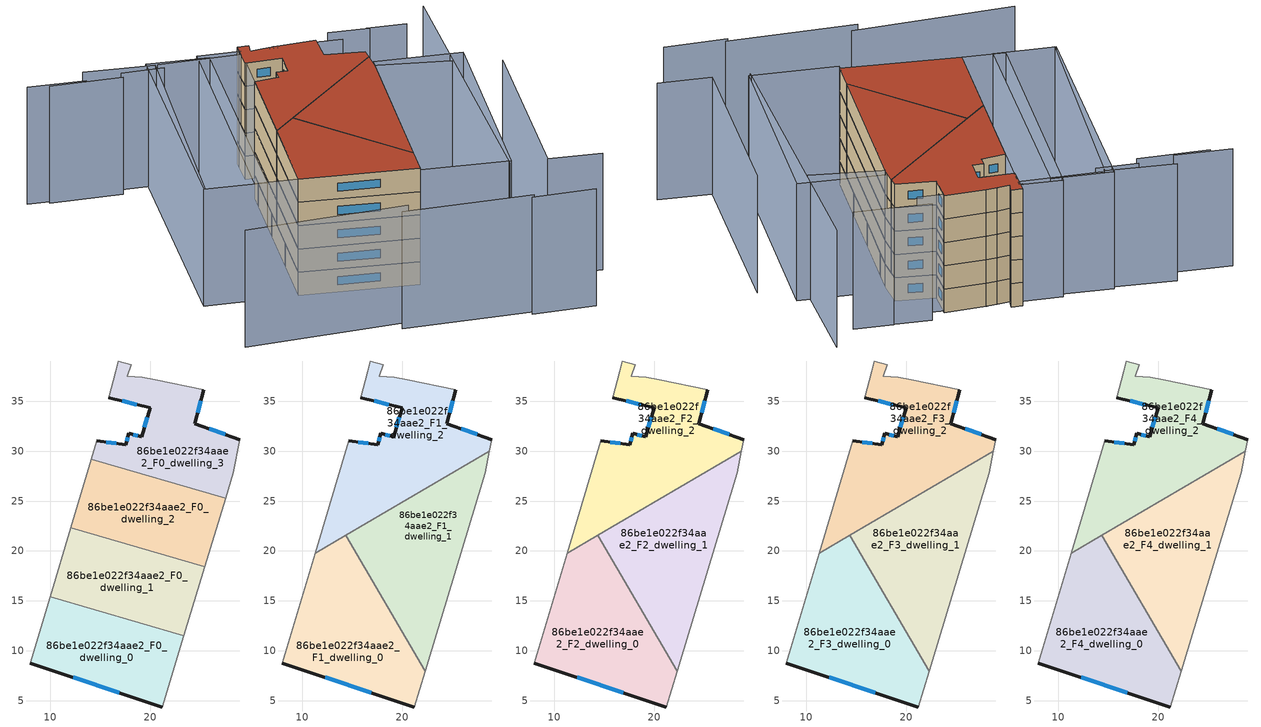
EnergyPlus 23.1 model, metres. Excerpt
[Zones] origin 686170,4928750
86be1e022f34aae2_F0_dwelling_0
 floor ground (EU_floor_Construction): 23.38,11.5 21.22,4.35 7.99,8.74 9.98,15.4 z0
 wall outside (EU_wall_Construction): 7.99,8.74 21.22,4.35 z0:3
 wall adiabatic (EU_wall_Construction): 9.98,15.4 7.99,8.74 / 21.22,4.35 23.38,11.5 z0:3
 wall to 86be1e022f34aae2_F0_dwelling_1 (EU_wall_Construction): 23.38,11.5 9.98,15.4 z0:3
 window (EU_Window_Construction): 12.29,7.31 16.92,5.78 z0.98:2.02
86be1e022f34aae2_F0_dwelling_1
 floor ground (EU_floor_Construction): 25.47,18.4 23.38,11.5 9.98,15.4 12.04,22.3 z0
 wall adiabatic (EU_wall_Construction): 12.04,22.3 9.98,15.4 / 23.38,11.5 25.47,18.4 z0:3
 wall to 86be1e022f34aae2_F0_dwelling_2 (EU_wall_Construction): 25.47,18.4 12.04,22.3 z0:3
86be1e022f34aae2_F0_dwelling_2
 floor ground (EU_floor_Construction): 27.55,25.28 25.47,18.4 12.04,22.3 14.1,29.19 z0
 wall adiabatic (EU_wall_Construction): 14.1,29.19 12.04,22.3 / 25.47,18.4 27.55,25.28 z0:3
 wall to 86be1e022f34aae2_F0_dwelling_3 (EU_wall_Construction): 27.55,25.28 14.1,29.19 z0:3
86be1e022f34aae2_F0_dwelling_3
 floor ground (EU_floor_Construction): 25.36,36.17 24.48,32.77 28.96,31.15 28.32,27.82 27.55,25.28 14.1,29.19 14.65,31.03 17.53,30.65 17.87,31.78 19.14,31.46 20,34.34 15.83,35.38 16.53,38.02 16.81,39.04 18.11,38.69 17.7,37.53 19.18,37.4 20.5,37.19 z0
 wall outside (EU_wall_Construction): 15.83,35.38 20,34.34 19.14,31.46 17.87,31.78 17.53,30.65 14.65,31.03 / 28.96,31.15 24.48,32.77 25.36,36.17 z0:3
 wall adiabatic (EU_wall_Construction): 25.36,36.17 20.5,37.19 19.18,37.4 17.7,37.53 18.11,38.69 16.81,39.04 16.53,38.02 15.83,35.38 / 27.55,25.28 28.32,27.82 28.96,31.15 / 14.65,31.03 14.1,29.19 z0:3
 window (EU_Window_Construction): 18.73,31.56 18.28,31.67 / 19.72,33.4 19.42,32.4 / 17.19,35.04 18.64,34.68 / 24.77,33.88 25.07,35.06 / 27.5,31.68 25.94,32.24 / 16.59,30.78 15.58,30.91 / 17.76,31.41 17.64,31.02 z0.98:2.02
86be1e022f34aae2_F1_dwelling_0
 floor to 86be1e022f34aae2_F0_dwelling_0 (EU_floor_Construction): 19.55,12.62 22.3,7.92 21.22,4.35 7.99,8.74 9.98,15.4 z3
 floor to 86be1e022f34aae2_F0_dwelling_1 (EU_floor_Construction): 14.33,21.56 19.55,12.62 9.98,15.4 11.29,19.79 z3
 wall outside (EU_wall_Construction): 7.99,8.74 21.22,4.35 z3:6
 wall adiabatic (EU_wall_Construction): 11.29,19.79 7.99,8.74 / 21.22,4.35 22.3,7.92 z3:6
 wall to 86be1e022f34aae2_F1_dwelling_1 (EU_wall_Construction): 22.3,7.92 14.33,21.56 z3:6
 wall to 86be1e022f34aae2_F1_dwelling_2 (EU_wall_Construction): 14.33,21.56 11.29,19.79 z3:6
 window (EU_Window_Construction): 12.29,7.31 16.92,5.78 z3.98:5.02
86be1e022f34aae2_F1_dwelling_1
 floor to 86be1e022f34aae2_F0_dwelling_1 (EU_floor_Construction): 25.47,18.4 23.38,11.5 19.55,12.62 14.33,21.56 14.42,21.61 z3
 floor to 86be1e022f34aae2_F0_dwelling_0 (EU_floor_Construction): 23.38,11.5 22.3,7.92 19.55,12.62 z3
 floor to 86be1e022f34aae2_F0_dwelling_2 (EU_floor_Construction): 27.55,25.28 25.47,18.4 14.42,21.61 22.98,26.61 z3
 floor to 86be1e022f34aae2_F0_dwelling_3 (EU_floor_Construction): 28.73,29.97 28.32,27.82 27.55,25.28 22.98,26.61 z3
 wall adiabatic (EU_wall_Construction): 22.3,7.92 28.32,27.82 28.73,29.97 z3:6
 wall to 86be1e022f34aae2_F1_dwelling_2 (EU_wall_Construction): 28.73,29.97 14.33,21.56 z3:6
86be1e022f34aae2_F1_dwelling_2
 floor to 86be1e022f34aae2_F0_dwelling_2 (EU_floor_Construction): 22.98,26.61 14.42,21.61 12.04,22.3 14.1,29.19 z3
 floor to 86be1e022f34aae2_F0_dwelling_3 (EU_floor_Construction): 25.36,36.17 24.48,32.77 28.96,31.15 28.73,29.97 22.98,26.61 14.1,29.19 14.65,31.03 17.53,30.65 17.87,31.78 19.14,31.46 20,34.34 15.83,35.38 16.53,38.02 16.81,39.04 18.11,38.69 17.7,37.53 19.18,37.4 20.5,37.19 z3
 floor to 86be1e022f34aae2_F0_dwelling_1 (EU_floor_Construction): 14.42,21.61 11.29,19.79 12.04,22.3 z3
 wall outside (EU_wall_Construction): 15.83,35.38 20,34.34 19.14,31.46 17.87,31.78 17.53,30.65 14.65,31.03 / 28.96,31.15 24.48,32.77 25.36,36.17 z3:6
 wall adiabatic (EU_wall_Construction): 25.36,36.17 20.5,37.19 19.18,37.4 17.7,37.53 18.11,38.69 16.81,39.04 16.53,38.02 15.83,35.38 / 28.73,29.97 28.96,31.15 / 14.65,31.03 11.29,19.79 z3:6
 window (EU_Window_Construction): 18.73,31.56 18.28,31.67 / 19.72,33.4 19.42,32.4 / 17.19,35.04 18.64,34.68 / 24.77,33.88 25.07,35.06 / 27.5,31.68 25.94,32.24 / 16.59,30.78 15.58,30.91 / 17.76,31.41 17.64,31.02 z3.98:5.02
86be1e022f34aae2_F2_dwelling_0
 floor to 86be1e022f34aae2_F1_dwelling_0 (EU_floor_Construction): 14.33,21.56 22.3,7.92 21.22,4.35 7.99,8.74 11.29,19.79 z6
 wall outside (EU_wall_Construction): 7.99,8.74 21.22,4.35 z6:9
 wall adiabatic (EU_wall_Construction): 11.29,19.79 7.99,8.74 / 21.22,4.35 22.3,7.92 z6:9
 wall to 86be1e022f34aae2_F2_dwelling_1 (EU_wall_Construction): 22.3,7.92 14.33,21.56 z6:9
 wall to 86be1e022f34aae2_F2_dwelling_2 (EU_wall_Construction): 14.33,21.56 11.29,19.79 z6:9
 window (EU_Window_Construction): 12.29,7.31 16.92,5.78 z6.98:8.02
86be1e022f34aae2_F2_dwelling_1
 floor to 86be1e022f34aae2_F1_dwelling_1 (EU_floor_Construction): 28.73,29.97 28.32,27.82 22.3,7.92 14.33,21.56 z6
 wall adiabatic (EU_wall_Construction): 22.3,7.92 28.32,27.82 28.73,29.97 z6:9
 wall to 86be1e022f34aae2_F2_dwelling_2 (EU_wall_Construction): 28.73,29.97 14.33,21.56 z6:9
86be1e022f34aae2_F2_dwelling_2
 floor to 86be1e022f34aae2_F1_dwelling_2 (EU_floor_Construction): 25.36,36.17 24.48,32.77 28.96,31.15 28.73,29.97 11.29,19.79 14.65,31.03 17.53,30.65 17.87,31.78 19.14,31.46 20,34.34 15.83,35.38 16.53,38.02 16.81,39.04 18.11,38.69 17.7,37.53 19.18,37.4 20.5,37.19 z6
 wall outside (EU_wall_Construction): 15.83,35.38 20,34.34 19.14,31.46 17.87,31.78 17.53,30.65 14.65,31.03 / 28.96,31.15 24.48,32.77 25.36,36.17 z6:9
 wall adiabatic (EU_wall_Construction): 25.36,36.17 20.5,37.19 19.18,37.4 17.7,37.53 18.11,38.69 16.81,39.04 16.53,38.02 15.83,35.38 / 28.73,29.97 28.96,31.15 / 14.65,31.03 11.29,19.79 z6:9
 window (EU_Window_Construction): 18.73,31.56 18.28,31.67 / 19.72,33.4 19.42,32.4 / 17.19,35.04 18.64,34.68 / 24.77,33.88 25.07,35.06 / 27.5,31.68 25.94,32.24 / 16.59,30.78 15.58,30.91 / 17.76,31.41 17.64,31.02 z6.98:8.02
86be1e022f34aae2_F3_dwelling_0
 floor to 86be1e022f34aae2_F2_dwelling_0 (EU_floor_Construction): 14.33,21.56 22.3,7.92 21.22,4.35 7.99,8.74 11.29,19.79 z9
 wall outside (EU_wall_Construction): 7.99,8.74 21.22,4.35 z9:12
 wall adiabatic (EU_wall_Construction): 11.29,19.79 7.99,8.74 / 21.22,4.35 22.3,7.92 z9:12
 wall to 86be1e022f34aae2_F3_dwelling_1 (EU_wall_Construction): 22.3,7.92 14.33,21.56 z9:12
 wall to 86be1e022f34aae2_F3_dwelling_2 (EU_wall_Construction): 14.33,21.56 11.29,19.79 z9:12
 window (EU_Window_Construction): 12.29,7.31 16.92,5.78 z9.98:11.02
86be1e022f34aae2_F3_dwelling_1
 floor to 86be1e022f34aae2_F2_dwelling_1 (EU_floor_Construction): 28.73,29.97 28.32,27.82 22.3,7.92 14.33,21.56 z9
 wall adiabatic (EU_wall_Construction): 22.3,7.92 28.32,27.82 28.73,29.97 z9:12
 wall to 86be1e022f34aae2_F3_dwelling_2 (EU_wall_Construction): 28.73,29.97 14.33,21.56 z9:12
86be1e022f34aae2_F3_dwelling_2
 floor to 86be1e022f34aae2_F2_dwelling_2 (EU_floor_Construction): 25.36,36.17 24.48,32.77 28.96,31.15 28.73,29.97 11.29,19.79 14.65,31.03 17.53,30.65 17.87,31.78 19.14,31.46 20,34.34 15.83,35.38 16.53,38.02 16.81,39.04 18.11,38.69 17.7,37.53 19.18,37.4 20.5,37.19 z9
 wall outside (EU_wall_Construction): 15.83,35.38 20,34.34 19.14,31.46 17.87,31.78 17.53,30.65 14.65,31.03 / 28.96,31.15 24.48,32.77 25.36,36.17 z9:12
 wall adiabatic (EU_wall_Construction): 25.36,36.17 20.5,37.19 19.18,37.4 17.7,37.53 18.11,38.69 16.81,39.04 16.53,38.02 15.83,35.38 / 28.73,29.97 28.96,31.15 / 14.65,31.03 11.29,19.79 z9:12
 window (EU_Window_Construction): 18.73,31.56 18.28,31.67 / 19.72,33.4 19.42,32.4 / 17.19,35.04 18.64,34.68 / 24.77,33.88 25.07,35.06 / 27.5,31.68 25.94,32.24 / 16.59,30.78 15.58,30.91 / 17.76,31.41 17.64,31.02 z9.98:11.02
86be1e022f34aae2_F4_dwelling_0
 floor to 86be1e022f34aae2_F3_dwelling_0 (EU_floor_Construction): 14.33,21.56 22.3,7.92 21.22,4.35 7.99,8.74 11.29,19.79 z12
 wall outside (EU_wall_Construction): 7.99,8.74 21.22,4.35 z12:15
 wall adiabatic (EU_wall_Construction): 11.29,19.79 7.99,8.74 / 21.22,4.35 22.3,7.92 z12:15
 wall to 86be1e022f34aae2_F4_dwelling_1 (EU_wall_Construction): 22.3,7.92 14.33,21.56 z12:15
 wall to 86be1e022f34aae2_F4_dwelling_2 (EU_wall_Construction): 14.33,21.56 11.29,19.79 z12:15
 window (EU_Window_Construction): 12.29,7.31 16.92,5.78 z12.98:14.02
 roof outside (EU_roof_Construction): 21.22,4.35 22.3,7.92 14.33,21.56 11.29,19.79 7.99,8.74 z15
86be1e022f34aae2_F4_dwelling_1
 floor to 86be1e022f34aae2_F3_dwelling_1 (EU_floor_Construction): 28.73,29.97 28.32,27.82 22.3,7.92 14.33,21.56 z12
 wall adiabatic (EU_wall_Construction): 22.3,7.92 28.32,27.82 28.73,29.97 z12:15
 wall to 86be1e022f34aae2_F4_dwelling_2 (EU_wall_Construction): 28.73,29.97 14.33,21.56 z12:15
 roof outside (EU_roof_Construction): 22.3,7.92 28.32,27.82 28.73,29.97 14.33,21.56 z15
86be1e022f34aae2_F4_dwelling_2
 floor to 86be1e022f34aae2_F3_dwelling_2 (EU_floor_Construction): 25.36,36.17 24.48,32.77 28.96,31.15 28.73,29.97 11.29,19.79 14.65,31.03 17.53,30.65 17.87,31.78 19.14,31.46 20,34.34 15.83,35.38 16.53,38.02 16.81,39.04 18.11,38.69 17.7,37.53 19.18,37.4 20.5,37.19 z12
 wall outside (EU_wall_Construction): 15.83,35.38 20,34.34 19.14,31.46 17.87,31.78 17.53,30.65 14.65,31.03 / 28.96,31.15 24.48,32.77 25.36,36.17 z12:15
 wall adiabatic (EU_wall_Construction): 25.36,36.17 20.5,37.19 19.18,37.4 17.7,37.53 18.11,38.69 16.81,39.04 16.53,38.02 15.83,35.38 / 28.73,29.97 28.96,31.15 / 14.65,31.03 11.29,19.79 z12:15
 window (EU_Window_Construction): 18.73,31.56 18.28,31.67 / 19.72,33.4 19.42,32.4 / 17.19,35.04 18.64,34.68 / 24.77,33.88 25.07,35.06 / 27.5,31.68 25.94,32.24 / 16.59,30.78 15.58,30.91 / 17.76,31.41 17.64,31.02 z12.98:14.02
 roof outside (EU_roof_Construction): 28.73,29.97 28.96,31.15 24.48,32.77 25.36,36.17 20.5,37.19 19.18,37.4 17.7,37.53 18.11,38.69 16.81,39.04 16.53,38.02 15.83,35.38 20,34.34 19.14,31.46 17.87,31.78 17.53,30.65 14.65,31.03 11.29,19.79 z15
shading: 28.99,-7.68 36.24,-9.47 / 14.55,-3.66 29.5,-7.3 / -3.03,1.15 15.84,-2.61 / 40.94,-2.5 34.86,-0.71 / 34.86,-0.71 41.53,21.92 / 30.7,0.61 39.84,37.36 / -1.23,42.3 6.68,39.76 / 6.68,39.76 -2.33,11.7 / -8.39,42.26 -1.85,40.38 / 36.51,24.58 27.73,28.05 / 36.18,34.58 31.68,35.89 / 32.06,35.74 27.42,37.1 / 28.17,34.96 20.41,37.22 / 20.74,36.7 16.2,37.94 / 16.55,37.32 7.02,39.78 / 7.33,38.79 2.46,40.03 / 2.21,39.07 -6.05,41.19 / 21.1,3.94 28.59,28.7 / 28.59,28.7 38.54,25.69 / 38.54,25.69 31.05,0.93 / 31.05,0.93 21.1,3.94 / 16.72,37.96 7.99,8.74 / 7.99,8.74 3.13,10.19 / 3.13,10.19 11.86,39.42 / 11.86,39.42 16.72,37.96 / -2.5,11.75 5.9,40.49 / 5.9,40.49 12.92,38.43 / 12.92,38.43 4.52,9.7 / 4.52,9.7 -2.5,11.75 z0:15
[Building]
EU S2 Campaign: North Axis=0; Terrain=City; Solar Distribution=FullExterior
[Site:Location]
Bologna: Latitude=44.5; Longitude=11.25; Time Zone=1; Elevation=37
[SizingPeriod:WeatherFileDays]
AnnualSizingPeriod: Begin Month=1; Begin Day of Month=1; End Month=12; End Day of Month=31; Day of Week for Start Day=Monday; Use Weather File Daylight Saving Period=No; Use Weather File Rain and Snow Indicators=No
[MATERIAL]
EU_InternalMass_Material: Roughness=MediumRough; Thickness=0.1; Conductivity=1; Density=1800; Specific Heat=900; Thermal Absorptance=0.9; Solar Absorptance=0.7; Visible Absorptance=0.7
[MATERIAL:NOMASS] Roughness=MediumRough; Thermal Absorptance=0.9; Solar Absorptance=0.7; Visible Absorptance=0.7
Name | Thermal Resistance
EU_wall_NoMass | 0.905828
EU_roof_NoMass | 0.37593
EU_floor_NoMass | 0.67114
[WINDOWMATERIAL:SIMPLEGLAZINGSYSTEM]
EU_Window_SimpleGlazing: UFactor=4.52486; Solar Heat Gain Coefficient=0.85; Visible Transmittance=0.85
[CONSTRUCTION]
EU_wall_Construction: EU_wall_NoMass
EU_roof_Construction: EU_roof_NoMass
EU_floor_Construction: EU_floor_NoMass
EU_InternalMass_Construction: EU_InternalMass_Material
EU_Window_Construction: EU_Window_SimpleGlazing
[ZONE] Type=1; Multiplier=1; Ceiling Height=autocalculate; Floor Area=autocalculate; Part of Total Floor Area=Yes
Name | Volume
86be1e022f34aae2_F0_dwelling_0 | 301.822
86be1e022f34aae2_F1_dwelling_0; 86be1e022f34aae2_F2_dwelling_0; 86be1e022f34aae2_F3_dwelling_0; 86be1e022f34aae2_F4_dwelling_0 | 402.448
86be1e022f34aae2_F0_dwelling_1; 86be1e022f34aae2_F0_dwelling_2 | 301.83
86be1e022f34aae2_F1_dwelling_1; 86be1e022f34aae2_F2_dwelling_1; 86be1e022f34aae2_F3_dwelling_1; 86be1e022f34aae2_F4_dwelling_1 | 402.407
86be1e022f34aae2_F1_dwelling_2; 86be1e022f34aae2_F2_dwelling_2; 86be1e022f34aae2_F3_dwelling_2; 86be1e022f34aae2_F4_dwelling_2 | 402.454
86be1e022f34aae2_F0_dwelling_3 | 301.824
[INTERNALMASS] Construction=EU_InternalMass_Construction
Name | Zone or ZoneList | Surface Area
86be1e022f34aae2_F0_dwelling_0_EU_InternalMass | 86be1e022f34aae2_F0_dwelling_0 | 100.607
86be1e022f34aae2_F0_dwelling_1_EU_InternalMass | 86be1e022f34aae2_F0_dwelling_1 | 100.61
86be1e022f34aae2_F0_dwelling_2_EU_InternalMass | 86be1e022f34aae2_F0_dwelling_2 | 100.61
86be1e022f34aae2_F0_dwelling_3_EU_InternalMass | 86be1e022f34aae2_F0_dwelling_3 | 100.608
86be1e022f34aae2_F1_dwelling_0_EU_InternalMass | 86be1e022f34aae2_F1_dwelling_0 | 134.151
86be1e022f34aae2_F1_dwelling_1_EU_InternalMass | 86be1e022f34aae2_F1_dwelling_1 | 134.138
86be1e022f34aae2_F1_dwelling_2_EU_InternalMass | 86be1e022f34aae2_F1_dwelling_2 | 134.151
86be1e022f34aae2_F2_dwelling_0_EU_InternalMass | 86be1e022f34aae2_F2_dwelling_0 | 134.151
86be1e022f34aae2_F2_dwelling_1_EU_InternalMass | 86be1e022f34aae2_F2_dwelling_1 | 134.138
86be1e022f34aae2_F2_dwelling_2_EU_InternalMass | 86be1e022f34aae2_F2_dwelling_2 | 134.151
86be1e022f34aae2_F3_dwelling_0_EU_InternalMass | 86be1e022f34aae2_F3_dwelling_0 | 134.151
86be1e022f34aae2_F3_dwelling_1_EU_InternalMass | 86be1e022f34aae2_F3_dwelling_1 | 134.138
86be1e022f34aae2_F3_dwelling_2_EU_InternalMass | 86be1e022f34aae2_F3_dwelling_2 | 134.151
86be1e022f34aae2_F4_dwelling_0_EU_InternalMass | 86be1e022f34aae2_F4_dwelling_0 | 134.151
86be1e022f34aae2_F4_dwelling_1_EU_InternalMass | 86be1e022f34aae2_F4_dwelling_1 | 134.138
86be1e022f34aae2_F4_dwelling_2_EU_InternalMass | 86be1e022f34aae2_F4_dwelling_2 | 134.151
[OTHEREQUIPMENT] Fuel Type=Electricity; Design Level Calculation Method=Watts/Area; Power per Zone Floor Area=1; Fraction Latent=0; Fraction Radiant=0; Fraction Lost=0; Carbon Dioxide Generation Rate=0; EndUse Subcategory=EU_Step8_InternalGains
Name | Zone or ZoneList or Space or SpaceList | Schedule
EU_Step8_InternalGain_86be1e022f34aae2_F0_dwelling_0_f000 | 86be1e022f34aae2_F0_dwelling_0 | EU_Step8_GainSchedule_86be1e022f34aae2_F0_dwelling_0_f000
EU_Step8_InternalGain_86be1e022f34aae2_F0_dwelling_1_f000 | 86be1e022f34aae2_F0_dwelling_1 | EU_Step8_GainSchedule_86be1e022f34aae2_F0_dwelling_1_f000
EU_Step8_InternalGain_86be1e022f34aae2_F0_dwelling_2_f000 | 86be1e022f34aae2_F0_dwelling_2 | EU_Step8_GainSchedule_86be1e022f34aae2_F0_dwelling_2_f000
EU_Step8_InternalGain_86be1e022f34aae2_F0_dwelling_3_f000 | 86be1e022f34aae2_F0_dwelling_3 | EU_Step8_GainSchedule_86be1e022f34aae2_F0_dwelling_3_f000
EU_Step8_InternalGain_86be1e022f34aae2_F1_dwelling_0_f000 | 86be1e022f34aae2_F1_dwelling_0 | EU_Step8_GainSchedule_86be1e022f34aae2_F1_dwelling_0_f000
EU_Step8_InternalGain_86be1e022f34aae2_F1_dwelling_1_f000 | 86be1e022f34aae2_F1_dwelling_1 | EU_Step8_GainSchedule_86be1e022f34aae2_F1_dwelling_1_f000
EU_Step8_InternalGain_86be1e022f34aae2_F1_dwelling_2_f000 | 86be1e022f34aae2_F1_dwelling_2 | EU_Step8_GainSchedule_86be1e022f34aae2_F1_dwelling_2_f000
EU_Step8_InternalGain_86be1e022f34aae2_F2_dwelling_0_f000 | 86be1e022f34aae2_F2_dwelling_0 | EU_Step8_GainSchedule_86be1e022f34aae2_F2_dwelling_0_f000
EU_Step8_InternalGain_86be1e022f34aae2_F2_dwelling_1_f000 | 86be1e022f34aae2_F2_dwelling_1 | EU_Step8_GainSchedule_86be1e022f34aae2_F2_dwelling_1_f000
EU_Step8_InternalGain_86be1e022f34aae2_F2_dwelling_2_f000 | 86be1e022f34aae2_F2_dwelling_2 | EU_Step8_GainSchedule_86be1e022f34aae2_F2_dwelling_2_f000
EU_Step8_InternalGain_86be1e022f34aae2_F3_dwelling_0_f000 | 86be1e022f34aae2_F3_dwelling_0 | EU_Step8_GainSchedule_86be1e022f34aae2_F3_dwelling_0_f000
EU_Step8_InternalGain_86be1e022f34aae2_F3_dwelling_1_f000 | 86be1e022f34aae2_F3_dwelling_1 | EU_Step8_GainSchedule_86be1e022f34aae2_F3_dwelling_1_f000
EU_Step8_InternalGain_86be1e022f34aae2_F3_dwelling_2_f000 | 86be1e022f34aae2_F3_dwelling_2 | EU_Step8_GainSchedule_86be1e022f34aae2_F3_dwelling_2_f000
EU_Step8_InternalGain_86be1e022f34aae2_F4_dwelling_0_f000 | 86be1e022f34aae2_F4_dwelling_0 | EU_Step8_GainSchedule_86be1e022f34aae2_F4_dwelling_0_f000
EU_Step8_InternalGain_86be1e022f34aae2_F4_dwelling_1_f000 | 86be1e022f34aae2_F4_dwelling_1 | EU_Step8_GainSchedule_86be1e022f34aae2_F4_dwelling_1_f000
EU_Step8_InternalGain_86be1e022f34aae2_F4_dwelling_2_f000 | 86be1e022f34aae2_F4_dwelling_2 | EU_Step8_GainSchedule_86be1e022f34aae2_F4_dwelling_2_f000
[ZONEVENTILATION:DESIGNFLOWRATE] Schedule=EU_AlwaysOn; Design Flow Rate Calculation Method=AirChanges/Hour; Air Changes per Hour=0.73129; Ventilation Type=Natural; Fan Pressure Rise=0; Fan Total Efficiency=1; Constant Term Coefficient=1; Temperature Term Coefficient=0; Velocity Term Coefficient=0; Velocity Squared Term Coefficient=0; Minimum Indoor Temperature=-100; Maximum Indoor Temperature=100; Delta Temperature=-100; Minimum Outdoor Temperature=-100; Maximum Outdoor Temperature=100; Maximum Wind Speed=40
Name | Zone or ZoneList or Space or SpaceList
EU_ConstantAir_86be1e022f34aae2_F0_dwelling_0 | 86be1e022f34aae2_F0_dwelling_0
EU_ConstantAir_86be1e022f34aae2_F0_dwelling_1 | 86be1e022f34aae2_F0_dwelling_1
EU_ConstantAir_86be1e022f34aae2_F0_dwelling_2 | 86be1e022f34aae2_F0_dwelling_2
EU_ConstantAir_86be1e022f34aae2_F0_dwelling_3 | 86be1e022f34aae2_F0_dwelling_3
EU_ConstantAir_86be1e022f34aae2_F1_dwelling_0 | 86be1e022f34aae2_F1_dwelling_0
EU_ConstantAir_86be1e022f34aae2_F1_dwelling_1 | 86be1e022f34aae2_F1_dwelling_1
EU_ConstantAir_86be1e022f34aae2_F1_dwelling_2 | 86be1e022f34aae2_F1_dwelling_2
EU_ConstantAir_86be1e022f34aae2_F2_dwelling_0 | 86be1e022f34aae2_F2_dwelling_0
EU_ConstantAir_86be1e022f34aae2_F2_dwelling_1 | 86be1e022f34aae2_F2_dwelling_1
EU_ConstantAir_86be1e022f34aae2_F2_dwelling_2 | 86be1e022f34aae2_F2_dwelling_2
EU_ConstantAir_86be1e022f34aae2_F3_dwelling_0 | 86be1e022f34aae2_F3_dwelling_0
EU_ConstantAir_86be1e022f34aae2_F3_dwelling_1 | 86be1e022f34aae2_F3_dwelling_1
EU_ConstantAir_86be1e022f34aae2_F3_dwelling_2 | 86be1e022f34aae2_F3_dwelling_2
EU_ConstantAir_86be1e022f34aae2_F4_dwelling_0 | 86be1e022f34aae2_F4_dwelling_0
EU_ConstantAir_86be1e022f34aae2_F4_dwelling_1 | 86be1e022f34aae2_F4_dwelling_1
EU_ConstantAir_86be1e022f34aae2_F4_dwelling_2 | 86be1e022f34aae2_F4_dwelling_2
[HVACTEMPLATE:THERMOSTAT] Constant Heating Setpoint=20; Constant Cooling Setpoint=50
EU_HeatOnly_86be1e022f34aae2_F0_dwelling_0; EU_HeatOnly_86be1e022f34aae2_F0_dwelling_1; EU_HeatOnly_86be1e022f34aae2_F0_dwelling_2; EU_HeatOnly_86be1e022f34aae2_F0_dwelling_3; EU_HeatOnly_86be1e022f34aae2_F1_dwelling_0; EU_HeatOnly_86be1e022f34aae2_F1_dwelling_1; EU_HeatOnly_86be1e022f34aae2_F1_dwelling_2; EU_HeatOnly_86be1e022f34aae2_F2_dwelling_0; EU_HeatOnly_86be1e022f34aae2_F2_dwelling_1; EU_HeatOnly_86be1e022f34aae2_F2_dwelling_2; EU_HeatOnly_86be1e022f34aae2_F3_dwelling_0; EU_HeatOnly_86be1e022f34aae2_F3_dwelling_1; EU_HeatOnly_86be1e022f34aae2_F3_dwelling_2; EU_HeatOnly_86be1e022f34aae2_F4_dwelling_0; EU_HeatOnly_86be1e022f34aae2_F4_dwelling_1; EU_HeatOnly_86be1e022f34aae2_F4_dwelling_2
[HVACTEMPLATE:ZONE:IDEALLOADSAIRSYSTEM] System Availability Schedule=EU_AlwaysOn; Maximum Heating Supply Air Temperature=50; Minimum Cooling Supply Air Temperature=13; Maximum Heating Supply Air Humidity Ratio=0.0156; Minimum Cooling Supply Air Humidity Ratio=0.0077; Heating Limit=NoLimit; Cooling Limit=NoLimit; Heating Availability Schedule=EU_AlwaysOn; Cooling Availability Schedule=EU_CoolingOff; Dehumidification Control Type=ConstantSensibleHeatRatio; Cooling Sensible Heat Ratio=0.7; Dehumidification Setpoint=60; Humidification Control Type=None; Humidification Setpoint=30; Outdoor Air Method=None; Outdoor Air Flow Rate per Person=0.00944; Outdoor Air Flow Rate per Zone Floor Area=0; Outdoor Air Flow Rate per Zone=0; Demand Controlled Ventilation Type=None; Outdoor Air Economizer Type=NoEconomizer; Heat Recovery Type=None; Sensible Heat Recovery Effectiveness=0.7; Latent Heat Recovery Effectiveness=0.65
Name | Template Thermostat
86be1e022f34aae2_F0_dwelling_0 | EU_HeatOnly_86be1e022f34aae2_F0_dwelling_0
86be1e022f34aae2_F0_dwelling_1 | EU_HeatOnly_86be1e022f34aae2_F0_dwelling_1
86be1e022f34aae2_F0_dwelling_2 | EU_HeatOnly_86be1e022f34aae2_F0_dwelling_2
86be1e022f34aae2_F0_dwelling_3 | EU_HeatOnly_86be1e022f34aae2_F0_dwelling_3
86be1e022f34aae2_F1_dwelling_0 | EU_HeatOnly_86be1e022f34aae2_F1_dwelling_0
86be1e022f34aae2_F1_dwelling_1 | EU_HeatOnly_86be1e022f34aae2_F1_dwelling_1
86be1e022f34aae2_F1_dwelling_2 | EU_HeatOnly_86be1e022f34aae2_F1_dwelling_2
86be1e022f34aae2_F2_dwelling_0 | EU_HeatOnly_86be1e022f34aae2_F2_dwelling_0
86be1e022f34aae2_F2_dwelling_1 | EU_HeatOnly_86be1e022f34aae2_F2_dwelling_1
86be1e022f34aae2_F2_dwelling_2 | EU_HeatOnly_86be1e022f34aae2_F2_dwelling_2
86be1e022f34aae2_F3_dwelling_0 | EU_HeatOnly_86be1e022f34aae2_F3_dwelling_0
86be1e022f34aae2_F3_dwelling_1 | EU_HeatOnly_86be1e022f34aae2_F3_dwelling_1
86be1e022f34aae2_F3_dwelling_2 | EU_HeatOnly_86be1e022f34aae2_F3_dwelling_2
86be1e022f34aae2_F4_dwelling_0 | EU_HeatOnly_86be1e022f34aae2_F4_dwelling_0
86be1e022f34aae2_F4_dwelling_1 | EU_HeatOnly_86be1e022f34aae2_F4_dwelling_1
86be1e022f34aae2_F4_dwelling_2 | EU_HeatOnly_86be1e022f34aae2_F4_dwelling_2
[SIZING:ZONE] Zone Cooling Design Supply Air Temperature Input Method=SupplyAirTemperature; Zone Cooling Design Supply Air Temperature=13; Zone Heating Design Supply Air Temperature Input Method=SupplyAirTemperature; Zone Heating Design Supply Air Temperature=50; Zone Cooling Design Supply Air Humidity Ratio=0.008; Zone Heating Design Supply Air Humidity Ratio=0.008; Cooling Design Air Flow Method=DesignDay; Cooling Design Air Flow Rate=0; Cooling Minimum Air Flow per Zone Floor Area=0.000762; Cooling Minimum Air Flow=0; Cooling Minimum Air Flow Fraction=0.2; Heating Design Air Flow Method=DesignDay; Heating Design Air Flow Rate=0; Heating Maximum Air Flow per Zone Floor Area=0.002032; Heating Maximum Air Flow=0.141576; Heating Maximum Air Flow Fraction=0.3; Account for Dedicated Outdoor Air System=No; Dedicated Outdoor Air System Control Strategy=NeutralSupplyAir; Dedicated Outdoor Air Low Setpoint Temperature for Design=autosize; Dedicated Outdoor Air High Setpoint Temperature for Design=autosize; Zone Load Sizing Method=Sensible Load Only No Latent Load; Zone Latent Cooling Design Supply Air Humidity Ratio Input Method=HumidityRatioDifference; Zone Cooling Design Supply Air Humidity Ratio Difference=0.005; Zone Latent Heating Design Supply Air Humidity Ratio Input Method=HumidityRatioDifference; Zone Humidification Design Supply Air Humidity Ratio Difference=0.005
86be1e022f34aae2_F0_dwelling_0; 86be1e022f34aae2_F0_dwelling_1; 86be1e022f34aae2_F0_dwelling_2; 86be1e022f34aae2_F0_dwelling_3; 86be1e022f34aae2_F1_dwelling_0; 86be1e022f34aae2_F1_dwelling_1; 86be1e022f34aae2_F1_dwelling_2; 86be1e022f34aae2_F2_dwelling_0; 86be1e022f34aae2_F2_dwelling_1; 86be1e022f34aae2_F2_dwelling_2; 86be1e022f34aae2_F3_dwelling_0; 86be1e022f34aae2_F3_dwelling_1; 86be1e022f34aae2_F3_dwelling_2; 86be1e022f34aae2_F4_dwelling_0; 86be1e022f34aae2_F4_dwelling_1; 86be1e022f34aae2_F4_dwelling_2
[SCHEDULE:CONSTANT]
Name | Hourly Value
EU_AlwaysOn | 1
EU_CoolingOff | 0
[SCHEDULE:FILE] Column Number=1; Rows to Skip at Top=0; Number of Hours of Data=8760; Column Separator=Comma; Interpolate to Timestep=No; Minutes per Item=60; Adjust Schedule for Daylight Savings=Yes
Name | File
EU_Step8_GainSchedule_86be1e022f34aae2_F0_dwelling_0_f000 | ../../schedules/86be1e022f34aae2/86be1e022f34aae2_F0_dwelling_0_f000_gain.csv
EU_Step8_GainSchedule_86be1e022f34aae2_F0_dwelling_1_f000 | ../../schedules/86be1e022f34aae2/86be1e022f34aae2_F0_dwelling_1_f000_gain.csv
EU_Step8_GainSchedule_86be1e022f34aae2_F0_dwelling_2_f000 | ../../schedules/86be1e022f34aae2/86be1e022f34aae2_F0_dwelling_2_f000_gain.csv
EU_Step8_GainSchedule_86be1e022f34aae2_F0_dwelling_3_f000 | ../../schedules/86be1e022f34aae2/86be1e022f34aae2_F0_dwelling_3_f000_gain.csv
EU_Step8_GainSchedule_86be1e022f34aae2_F1_dwelling_0_f000 | ../../schedules/86be1e022f34aae2/86be1e022f34aae2_F1_dwelling_0_f000_gain.csv
EU_Step8_GainSchedule_86be1e022f34aae2_F1_dwelling_1_f000 | ../../schedules/86be1e022f34aae2/86be1e022f34aae2_F1_dwelling_1_f000_gain.csv
EU_Step8_GainSchedule_86be1e022f34aae2_F1_dwelling_2_f000 | ../../schedules/86be1e022f34aae2/86be1e022f34aae2_F1_dwelling_2_f000_gain.csv
EU_Step8_GainSchedule_86be1e022f34aae2_F2_dwelling_0_f000 | ../../schedules/86be1e022f34aae2/86be1e022f34aae2_F2_dwelling_0_f000_gain.csv
EU_Step8_GainSchedule_86be1e022f34aae2_F2_dwelling_1_f000 | ../../schedules/86be1e022f34aae2/86be1e022f34aae2_F2_dwelling_1_f000_gain.csv
EU_Step8_GainSchedule_86be1e022f34aae2_F2_dwelling_2_f000 | ../../schedules/86be1e022f34aae2/86be1e022f34aae2_F2_dwelling_2_f000_gain.csv
EU_Step8_GainSchedule_86be1e022f34aae2_F3_dwelling_0_f000 | ../../schedules/86be1e022f34aae2/86be1e022f34aae2_F3_dwelling_0_f000_gain.csv
EU_Step8_GainSchedule_86be1e022f34aae2_F3_dwelling_1_f000 | ../../schedules/86be1e022f34aae2/86be1e022f34aae2_F3_dwelling_1_f000_gain.csv
EU_Step8_GainSchedule_86be1e022f34aae2_F3_dwelling_2_f000 | ../../schedules/86be1e022f34aae2/86be1e022f34aae2_F3_dwelling_2_f000_gain.csv
EU_Step8_GainSchedule_86be1e022f34aae2_F4_dwelling_0_f000 | ../../schedules/86be1e022f34aae2/86be1e022f34aae2_F4_dwelling_0_f000_gain.csv
EU_Step8_GainSchedule_86be1e022f34aae2_F4_dwelling_1_f000 | ../../schedules/86be1e022f34aae2/86be1e022f34aae2_F4_dwelling_1_f000_gain.csv
EU_Step8_GainSchedule_86be1e022f34aae2_F4_dwelling_2_f000 | ../../schedules/86be1e022f34aae2/86be1e022f34aae2_F4_dwelling_2_f000_gain.csv
